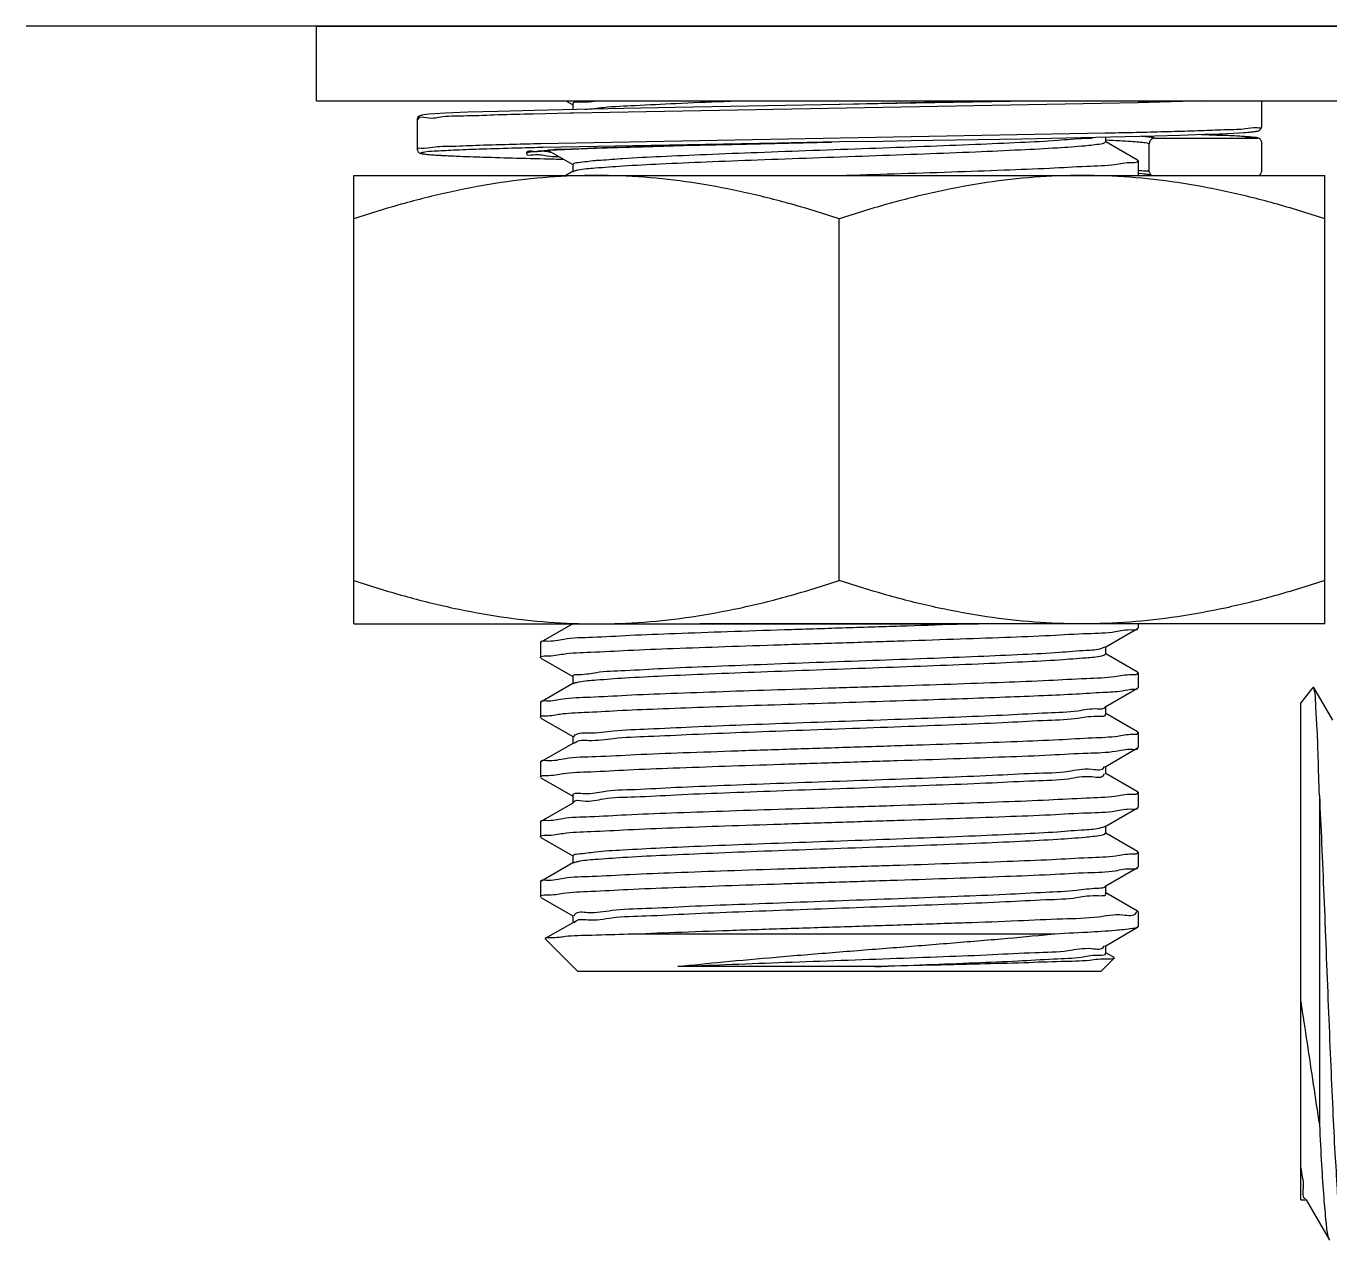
# Model space of a CAD drawing. Extents: x 921423 to 1291758, y 534425 to 1049953.
# Drawn here: x 1132757.8 to 1132888.1, y 855821.5 to 855942.9 of the extents above; entities that cross this region are included whole.
import ezdxf

# ---------------------------------------------------------------- set-up
doc = ezdxf.new("R2010")
doc.units = 0
doc.header["$LTSCALE"] = 1000
doc.header["$MEASUREMENT"] = 0
doc.layers.add('02___PRT_ALL_AXES', color=7, linetype='Continuous')

msp = doc.modelspace()

# ---------------------------------------------------------------- linework, layer by layer
at = {"color": 0, "linetype": 'Continuous'}
for p, q in [((1133399.891589869, 855942.871115204), (1132757.758519292, 855942.871115204)), ((1132811.707164241, 855935.4044665154), (1132812.390697137, 855935.0090967212)), ((1132812.403414895, 855935.0310837594), (1132812.403414895, 855934.538312467)), ((1132868.863642873, 855935.2175986734), (1132812.457744543, 855934.1717691878)), ((1132839.118236747, 855935.0325218367), (1132822.61762188, 855934.7434118579)), ((1132839.118226591, 855935.0329715195), (1132839.036855954, 855935.0311324457)), ((1132842.726976098, 855935.1147308054), (1132839.118226591, 855935.0329735281)), ((1132841.77236775, 855935.0930392097), (1132839.118226591, 855935.0329715195)), ((1132859.930244271, 855935.4041993329), (1132839.118236786, 855935.0325218076)), ((1132854.806876644, 855935.4043916648), (1132841.77236775, 855935.0930392097)), ((1132849.944963874, 855935.2828945452), (1132842.726976098, 855935.1147308054)), ((1132854.805971985, 855935.4044665154), (1132849.944963874, 855935.2828945452)), ((1132868.907706891, 855935.2186695002), (1132868.863642873, 855935.2175986734)), ((1132869.012404501, 855935.2212237683), (1132868.907706891, 855935.2186695002)), ((1132870.023459517, 855935.2465156179), (1132869.012404501, 855935.2212237683)), ((1132875.523854746, 855935.4064321877), (1132870.023459517, 855935.2465156179)), ((1132881.223420965, 855935.4044665154), (1132881.223420965, 855932.7911937619)), ((1132796.850290865, 855933.5377500695), (1132796.850290865, 855930.551199167)), ((1132812.14554246, 855934.1647583852), (1132808.442461554, 855934.0795632848)), ((1132812.406031545, 855934.1706144419), (1132812.14554246, 855934.1647583852)), ((1132865.615782893, 855932.1572297048), (1132809.209643317, 855931.1115494953)), ((1132865.667800611, 855932.1583641204), (1132865.615782893, 855932.1572297048)), ((1132865.928829272, 855932.1640773334), (1132865.667800611, 855932.1583641204)), ((1132873.058961174, 855931.9753755559), (1132875.546614884, 855932.0546083506)), ((1132875.546614884, 855932.0546083506), (1132876.991254156, 855932.1088221574)), ((1132876.991254156, 855932.1088221574), (1132877.780601674, 855932.1425751047)), ((1132877.780601674, 855932.1425751047), (1132878.448417164, 855932.1745434892)), ((1132878.448417164, 855932.1745434892), (1132879.009522296, 855932.2048939518)), ((1132879.009522296, 855932.2048939518), (1132879.477625806, 855932.2338393494)), ((1132809.209643317, 855931.1115494953), (1132809.165672299, 855931.1105085702)), ((1132809.219035763, 855930.7320575232), (1132809.175076952, 855930.7309970693)), ((1132809.450884016, 855930.7376201754), (1132809.219035763, 855930.7320575232)), ((1132838.264800035, 855931.2846436556), (1132809.450884016, 855930.7376201754)), ((1132814.764711739, 855930.6665694546), (1132816.901995423, 855930.7389987777)), ((1132816.901995423, 855930.7389987777), (1132819.442244431, 855930.8165265252)), ((1132819.442244431, 855930.8165265252), (1132823.492293852, 855930.9279957174)), ((1132823.492293852, 855930.9279957174), (1132828.333633503, 855931.0494531421)), ((1132828.333633503, 855931.0494531421), (1132835.424955556, 855931.2155042128)), ((1132835.424955556, 855931.2155042128), (1132838.264880041, 855931.2802559934)), ((1132839.036855915, 855931.2978097436), (1132838.264800035, 855931.2846436556)), ((1132839.036855915, 855931.2978097436), (1132838.264874849, 855931.2802558774)), ((1132841.976928391, 855931.3479859277), (1132839.036855915, 855931.2978097436)), ((1132841.976928391, 855931.3479859277), (1132846.223655126, 855931.4209712599)), ((1132846.223655126, 855931.4209712599), (1132857.294531136, 855931.6199856284)), ((1132857.294531136, 855931.6199856284), (1132870.577392185, 855931.907144509)), ((1132865.670296896, 855931.2977594247), (1132865.670296896, 855931.7901499644)), ((1132868.858162241, 855929.4834580636), (1132865.68301469, 855931.3197465693)), ((1132870.023447942, 855928.3112467779), (1132870.023447942, 855931.1110005076)), ((1132870.577392185, 855931.907144509), (1132873.058961174, 855931.9753755559)), ((1132870.583444055, 855931.6711421809), (1132880.850088045, 855931.6711421809)), ((1132881.223420965, 855931.2977554649), (1132881.223258713, 855931.3058025667)), ((1132881.223420965, 855931.2977554649), (1132881.223420965, 855928.3112045527)), ((1132799.951661582, 855929.9184573952), (1132800.757695675, 855929.8822752046)), ((1132800.757695675, 855929.8822752046), (1132801.701364225, 855929.8446047329)), ((1132801.701364225, 855929.8446047329), (1132803.415130073, 855929.784694741)), ((1132803.415130073, 855929.784694741), (1132806.365398558, 855929.6971972566)), ((1132806.365398558, 855929.6971972566), (1132811.464977181, 855929.571217013)), ((1132809.859864436, 855930.4454189651), (1132809.258647976, 855930.3473556913)), ((1132809.506142816, 855930.4217830608), (1132810.084129781, 855930.4584419578)), ((1132809.944572218, 855930.4575409889), (1132809.859864436, 855930.4454189651)), ((1132809.945553822, 855930.4499360947), (1132812.390697137, 855929.0357777821)), ((1132810.084129781, 855930.4584419578), (1132810.76881243, 855930.4966711618)), ((1132810.76881243, 855930.4966711618), (1132811.567567551, 855930.5364407324)), ((1132811.567567551, 855930.5364407324), (1132813.002484913, 855930.5992494696)), ((1132813.002484913, 855930.5992494696), (1132814.764711739, 855930.6665694546)), ((1132868.90345064, 855929.4310972479), (1132868.858162241, 855929.4834580636)), ((1132812.454171378, 855928.3698018112), (1132811.707335787, 855927.9378178464)), ((1132812.403414895, 855929.0577648203), (1132812.403414895, 855928.3698018112)), ((1132812.463578124, 855928.3525857669), (1132812.583135112, 855928.4029978218)), ((1132868.90345064, 855928.1577746677), (1132869.312068401, 855928.124555632)), ((1132870.023447942, 855928.3112467779), (1132870.023687434, 855928.3007858959)), ((1132870.023597648, 855928.3007833171), (1132870.132334416, 855928.0476489994)), ((1132870.132334416, 855928.0476489994), (1132870.18268886, 855928.0053336697)), ((1132870.18268886, 855928.0053336697), (1132870.396779221, 855927.9378178464)), ((1132812.403414892, 855883.137925745), (1132809.215549548, 855881.294281052)), ((1132865.670296933, 855880.8392445538), (1132868.858162243, 855882.6828891791)), ((1132868.858162243, 855882.6828891791), (1132868.90345064, 855882.7352499855)), ((1132809.170261186, 855881.2419202458), (1132809.215549548, 855881.294281052)), ((1132865.265729531, 855880.7026734683), (1132865.592974111, 855880.850129467)), ((1132865.61954041, 855880.809885914), (1132865.670296933, 855880.8392445538)), ((1132865.670296933, 855880.1219229437), (1132865.670296933, 855880.809885914)), ((1132868.858162243, 855878.3076215824), (1132865.68301469, 855880.1439100974)), ((1132809.215549548, 855879.6962297), (1132812.390697136, 855877.8599413007)), ((1132812.403414892, 855877.8819283387), (1132812.403414892, 855877.1939653298)), ((1132868.90345064, 855878.2552607665), (1132868.858162243, 855878.3076215824)), ((1132812.403414892, 855877.1646068059), (1132809.215549548, 855875.3209621129)), ((1132812.454171378, 855877.1939653298), (1132812.403414892, 855877.1646068059)), ((1132812.456629027, 855877.189328613), (1132812.572346476, 855877.2349329246)), ((1132865.670296933, 855874.8659256147), (1132868.858162243, 855876.7095702305)), ((1132868.858162243, 855876.7095702305), (1132868.90345064, 855876.7619310366)), ((1132885.158467161, 855875.2041066256), (1132886.41537373, 855876.7752172104)), ((1132886.461045347, 855876.7643503514), (1132886.415399517, 855876.7752494207)), ((1132888.353174174, 855873.4963583723), (1132886.461045347, 855876.7643503514)), ((1132809.170261186, 855875.2686013067), (1132809.215549548, 855875.3209621129)), ((1132865.61954041, 855874.8365669651), (1132865.670296933, 855874.8659256147)), ((1132865.670296933, 855874.1486039946), (1132865.670296933, 855874.8365669651)), ((1132885.158467161, 855825.5790516804), (1132885.158467161, 855875.2030654054)), ((1132809.215549548, 855873.7229107511), (1132812.390697136, 855871.8866223521)), ((1132868.858162243, 855872.3343026338), (1132865.68301469, 855874.1705911485)), ((1132868.90345064, 855872.2819418274), (1132868.858162243, 855872.3343026338)), ((1132812.403414892, 855871.191287857), (1132809.215549548, 855869.347643164)), ((1132812.403414892, 855871.9086093903), (1132812.403414892, 855871.2206463811)), ((1132812.454171378, 855871.2206463811), (1132812.403414892, 855871.191287857)), ((1132868.858162243, 855870.7362512816), (1132868.90345064, 855870.7886120975)), ((1132865.670296933, 855868.8926066661), (1132868.858162243, 855870.7362512816)), ((1132809.170261186, 855869.2952823578), (1132809.215549548, 855869.347643164)), ((1132865.502851736, 855868.8152899684), (1132865.525169438, 855868.885740851)), ((1132865.61954041, 855868.863248026), (1132865.670296933, 855868.8926066661)), ((1132865.670296933, 855868.1752850555), (1132865.670296933, 855868.863248026)), ((1132868.858162243, 855866.3609836847), (1132865.68301469, 855868.1972722095)), ((1132809.215549548, 855867.749591812), (1132812.390697136, 855865.9133034032)), ((1132812.403414892, 855865.9352904512), (1132812.403414892, 855865.2473274323)), ((1132868.90345064, 855866.3086228787), (1132868.858162243, 855866.3609836847)), ((1132887.02545563, 855865.9883846145), (1132887.02545563, 855833.0724257189)), ((1132812.403414892, 855865.2179689179), (1132809.215549548, 855863.3743242151)), ((1132812.454171378, 855865.2473274323), (1132812.403414892, 855865.2179689179)), ((1132812.455158657, 855865.2478718325), (1132812.448255516, 855865.309203821)), ((1132865.670296933, 855862.919287717), (1132868.858162243, 855864.7629323332)), ((1132868.858162243, 855864.7629323332), (1132868.90345064, 855864.8152931489)), ((1132809.170261186, 855863.3219634092), (1132809.215549548, 855863.3743242151)), ((1132809.215549548, 855861.7762728729), (1132812.390697136, 855859.9399844641)), ((1132865.479152967, 855862.8617426646), (1132865.602313208, 855862.9191713464)), ((1132865.61954041, 855862.8899290771), (1132865.670296933, 855862.919287717)), ((1132865.670296933, 855862.2019661069), (1132865.670296933, 855862.8899290771)), ((1132868.858162243, 855860.3876647456), (1132865.68301469, 855862.2239532608)), ((1132868.90345064, 855860.3353039396), (1132868.858162243, 855860.3876647456)), ((1132812.403414892, 855859.244649969), (1132809.215549548, 855857.401005276)), ((1132812.403414892, 855859.9619715023), (1132812.403414892, 855859.2740084929)), ((1132812.454171378, 855859.2740084929), (1132812.403414892, 855859.244649969)), ((1132812.4636028, 855859.2567505327), (1132812.583172781, 855859.3071825509)), ((1132865.670296933, 855856.9459687686), (1132868.858162243, 855858.7896133938)), ((1132868.858162243, 855858.7896133938), (1132868.90345064, 855858.8419741997)), ((1132809.170261186, 855857.3486444601), (1132809.215549548, 855857.401005276)), ((1132865.547412061, 855856.8196374034), (1132865.637627732, 855856.9271681621)), ((1132865.61954041, 855856.916610138), (1132865.670296933, 855856.9459687686)), ((1132865.670296933, 855856.2286471678), (1132865.670296933, 855856.916610138)), ((1132809.215549548, 855855.8029539243), (1132812.390697136, 855853.9666655154)), ((1132868.858162243, 855854.4143457972), (1132865.68301469, 855856.2506343119)), ((1132812.403414892, 855853.988652563), (1132812.403414892, 855853.3006895538)), ((1132868.90345064, 855854.361984923), (1132868.858162243, 855854.4143457972)), ((1132812.403414892, 855853.2713310202), (1132809.656169961, 855851.6824707473)), ((1132812.454171378, 855853.3006895538), (1132812.403414892, 855853.2713310202)), ((1132812.541474645, 855853.2552262028), (1132812.610113755, 855853.3605065579)), ((1132865.670296933, 855850.9726498295), (1132868.858162243, 855852.816294445)), ((1132868.90345064, 855852.8686553282), (1132868.858162243, 855852.816294445)), ((1132809.656169961, 855851.6824707473), (1132809.64389804, 855851.6487798826)), ((1132812.903752705, 855848.3888835143), (1132809.64389804, 855851.6487798826)), ((1132860.165330657, 855852.1224227808), (1132817.927591699, 855852.1224227808)), ((1132865.61954041, 855850.9432911894), (1132865.670296933, 855850.9726498295)), ((1132865.670296933, 855850.2553282189), (1132865.670296933, 855850.9432911894)), ((1132866.523259026, 855849.7913042642), (1132865.683014502, 855850.2773143586)), ((1132842.590558968, 855848.889227713), (1132822.885414355, 855848.889227713)), ((1132865.16995912, 855848.3888835143), (1132866.536362921, 855849.7553047859)), ((1132865.170126298, 855848.3887163703), (1132812.903585527, 855848.3887163703)), ((1132885.158467161, 855825.5792817492), (1132885.652222, 855825.5792817492)), ((1132885.652222, 855825.6566134151), (1132885.697007976, 855825.5792817492)), ((1132885.697007976, 855825.5792817492), (1132887.998433751, 855821.6040869639)), ((1132887.998433751, 855821.6040869639), (1132888.075003976, 855821.5378316022))]:
    msp.add_line(p, q, dxfattribs=at)
for points in [[(1132822.61762188, 855934.7434118579), (1132817.507694704, 855934.6455010185), (1132812.79151804, 855934.5473407677)], [(1132812.79151804, 855934.5473407677), (1132808.569929383, 855934.4491356644), (1132804.924757525, 855934.3509232886), (1132801.918623877, 855934.2524705604), (1132799.661915553, 855934.1562583458), (1132798.596508413, 855934.0951302114), (1132798.060432756, 855934.0553128042), (1132797.740835847, 855934.0254646125), (1132797.5326008, 855934.0012152523), (1132797.388597445, 855933.9802238522), (1132797.283316503, 855933.9607245475), (1132797.200104175, 855933.9405731154), (1132797.124773644, 855933.9154920448), (1132797.03989054, 855933.8728725999), (1132796.930356001, 855933.7734324429), (1132796.851035776, 855933.5610092387), (1132796.850333909, 855933.5376473647)], [(1132880.599369259, 855931.7532951424), (1132880.042046841, 855931.8128779554), (1132879.075530121, 855931.8802081589), (1132877.335553648, 855931.9658521502), (1132875.219278761, 855932.043435364)], [(1132879.477625806, 855932.2338393494), (1132879.680594293, 855932.2478564931), (1132879.864632809, 855932.2616083757), (1132880.030904024, 855932.275121558), (1132880.180514609, 855932.2884274956), (1132880.314536323, 855932.3015664155), (1132880.434028087, 855932.3145929915), (1132880.540072044, 855932.3275879081), (1132880.633890187, 855932.34068721), (1132880.716853391, 855932.3541165018), (1132880.790315283, 855932.3682192839), (1132880.85666116, 855932.3837951254), (1132880.920246916, 855932.4028768509), (1132880.989500195, 855932.4313871686), (1132881.080281761, 855932.4897882699), (1132881.192987688, 855932.6409995169), (1132881.223251471, 855932.7801104607)], [(1132796.850293478, 855930.5514474683), (1132796.854356791, 855930.4953541206), (1132796.950559219, 855930.2910646708), (1132797.054253163, 855930.2073790305), (1132797.130294742, 855930.1713039195), (1132797.19599737, 855930.1495479331), (1132797.262413919, 855930.1327825086), (1132797.335101334, 855930.1180304196), (1132797.41740467, 855930.1041157199), (1132797.512168985, 855930.0904364176), (1132797.621826094, 855930.0766800437), (1132797.74874837, 855930.0626554051), (1132797.89529994, 855930.0482394388), (1132798.063279862, 855930.0334002138), (1132798.254134795, 855930.0181437281), (1132798.469150421, 855930.0024855612), (1132798.709569042, 855929.9864398125), (1132798.976758621, 855929.9700094194), (1132799.272024218, 855929.9531982152), (1132799.951661582, 855929.9184573952)], [(1132807.868716914, 855930.2461757371), (1132807.871229331, 855930.2467718376), (1132807.899907944, 855930.254602896), (1132807.949748682, 855930.2656432665), (1132808.018766463, 855930.278410261), (1132808.105943319, 855930.29220718), (1132808.211042487, 855930.3067097222), (1132808.334523905, 855930.3217857452), (1132808.477012428, 855930.3373575881), (1132808.639318775, 855930.3533853819), (1132808.822365125, 855930.3698495307), (1132809.027164435, 855930.3867415923), (1132809.254766142, 855930.4040562653), (1132809.506142816, 855930.4217830608)], [(1132869.312068401, 855928.124555632), (1132869.484530403, 855928.1086024181), (1132869.638633931, 855928.0929472544), (1132869.774849943, 855928.0776145952), (1132869.893491928, 855928.0626555418), (1132869.99469847, 855928.0481645605), (1132870.078155926, 855928.0343541396), (1132870.142726798, 855928.0217283373)]]:
    msp.add_lwpolyline(points, dxfattribs=at)
for points, start_tangent, end_tangent in [([(1132812.465014109, 855935.0749488724), (1132812.455218912, 855935.0903884759), (1132813.399206586, 855935.2918695714), (1132814.571105163, 855935.3760493121)], (-0.5800612279568836, 0.8145728769245587), (0.993595705984829, 0.1129936858789433)), ([(1132813.595438551, 855934.5530378902), (1132815.490420039, 855934.7466857922), (1132818.635282269, 855934.9481668586), (1132822.69306796, 855935.1496479446), (1132827.482200539, 855935.3511290012), (1132828.886852997, 855935.4054240813)], (0.9989716770155441, 0.04533859857507379), (0.9992622516856856, 0.0384051084629831)), ([(1132808.442461554, 855934.0795632848), (1132804.933728741, 855933.9865110386), (1132801.809079478, 855933.8869399563), (1132799.406373384, 855933.787226812), (1132797.777643106, 855933.6875274598), (1132796.954350671, 855933.5878406437), (1132796.94923893, 855933.5363069507)], (-0.9997525743572683, -0.0222438770454921), (-0.0145831764450367, -0.9998936598282704)), ([(1132812.435709717, 855934.1712774727), (1132812.406031545, 855934.1706144419)], (-0.9997508745124077, -0.022320145870406), (-0.9997501930032254, -0.02235065077383031)), ([(1132812.457744543, 855934.1717691878), (1132812.435709717, 855934.1712774727)], (-0.9997513720029144, -0.0222978514276722), (-0.9997508749759925, -0.0223201251057809)), ([(1132881.223420965, 855932.7911937619), (1132880.823643974, 855932.6929562269), (1132879.633171367, 855932.5947983228), (1132877.7670624, 855932.5005606273), (1132875.479783451, 855932.4147728651), (1132872.880174102, 855932.3350258516), (1132870.132991594, 855932.2621294805), (1132867.301151325, 855932.1946804435), (1132865.928829272, 855932.1640773334)], (-0.0008115396291114001, -0.999999670701661), (-0.9997591167272405, -0.02194785913860429)), ([(1132875.233631788, 855932.0429554512), (1132877.315824073, 855931.9664074837), (1132879.226671258, 855931.8704779146), (1132880.442003924, 855931.7708401231), (1132880.850088045, 855931.6711421809)], (0.9991344191174147, -0.04159822754524999), (0.001629911645822301, -0.9999986716931313)), ([(1132809.165672299, 855931.1105085702), (1132806.450326534, 855931.0418404054), (1132803.065105977, 855930.943140313), (1132800.381236284, 855930.8449960756), (1132798.42645881, 855930.746717609), (1132797.242495628, 855930.6485004232), (1132796.850470289, 855930.5514154318)], (-0.9997194550001276, -0.0236856769852183), (-0.185176442145768, -0.9827052891249926)), ([(1132809.175076952, 855930.7309970693), (1132806.738734165, 855930.6684545199), (1132803.383432248, 855930.5697533363), (1132800.723321167, 855930.4716093498), (1132798.785842165, 855930.3733308637), (1132797.612357339, 855930.2751136683), (1132797.223659735, 855930.1768776206), (1132797.627440716, 855930.0786385108), (1132798.815717272, 855929.9804215087), (1132800.767209568, 855929.8821524205), (1132803.442020014, 855929.7839634172), (1132806.779667976, 855929.6860723291), (1132810.500854684, 855929.5933785159), (1132811.463507298, 855929.571330728)], (-0.9997086126570287, -0.02413896806740539), (0.9997437274279387, -0.0226380093756392)), ([(1132838.264874849, 855931.2802556162), (1132837.826435891, 855931.2702823058), (1132834.619757764, 855931.1970456783), (1132831.35173369, 855931.121279614), (1132828.012102664, 855931.041672779), (1132824.578845048, 855930.9561621472), (1132821.137524836, 855930.8646943574), (1132817.703506336, 855930.7643789221), (1132814.538848678, 855930.6585462764), (1132811.895437206, 855930.5519204466), (1132809.944572218, 855930.4575409889)], (-0.9997414803773242, -0.022737027355314), (-0.9909336357602647, -0.1343522590764417)), ([(1132812.583135112, 855928.4029978218), (1132812.931730166, 855928.5007724236), (1132814.626135183, 855928.70225348), (1132817.412863751, 855928.9037345755), (1132821.167216153, 855929.105215671), (1132825.721193803, 855929.3066967279), (1132830.871016663, 855929.5081778136), (1132836.386242038, 855929.7096588705), (1132842.020076248, 855929.911139966), (1132847.520418243, 855930.1126210224), (1132852.641140362, 855930.3141021179), (1132857.153102096, 855930.5155831748), (1132860.854403473, 855930.7170642605), (1132863.579419855, 855930.9185453174), (1132865.206213024, 855931.1200264129), (1132865.654863295, 855931.3097489197)], (0.9438481050354369, 0.330379712786689), (0.6134811359201872, 0.7897093743080912)), ([(1132815.200030426, 855929.4813129625), (1132817.412863751, 855929.6503994407), (1132821.167216153, 855929.851880536), (1132825.721193803, 855930.0533615928), (1132830.871016663, 855930.2548426881), (1132836.386242038, 855930.4563237452), (1132842.020076248, 855930.6578048305), (1132847.520418243, 855930.8592858876), (1132852.641140362, 855931.0607669828), (1132857.153102096, 855931.26224804), (1132860.854403473, 855931.4637291352), (1132863.579419855, 855931.6652101919), (1132864.363648945, 855931.7016393316)], (0.9978680168124294, 0.06526424000039531), (0.9951471629535567, 0.09839778486067471)), ([(1132865.643634466, 855931.4947106899), (1132865.670327996, 855931.4935103476)], (0.9989933199092317, -0.0448591883200268), (0.9989876712191398, -0.04498480579217889)), ([(1132865.670327996, 855931.4935103476), (1132865.679767446, 855931.4930850903)], (0.9989876036119917, -0.0449863071341747), (0.9989856494941343, -0.0450296802651632)), ([(1132865.679767446, 855931.4930850903), (1132867.051345598, 855931.4258413755), (1132868.171749981, 855931.3587410357), (1132868.96442598, 855931.2979491879), (1132869.489339711, 855931.2435767462), (1132869.808904878, 855931.1949529629), (1132869.974442609, 855931.1511060363), (1132870.023447942, 855931.1110005076)], (0.9989856835832784, -0.04502892398947689), (5.17401460221e-05, -0.9999999986614787)), ([(1132869.287201662, 855931.876119686), (1132869.50389777, 855931.8582115979), (1132870.039007915, 855931.8038009293), (1132870.364766372, 855931.7551440671), (1132870.533496805, 855931.7112703775), (1132870.583444055, 855931.6711421809)], (0.9968509348215684, -0.07929825814836869), (0.0001080556800779, -0.9999999941619852)), ([(1132870.583444055, 855931.6711421809), (1132870.410134516, 855931.6436422109), (1132870.254276812, 855931.5641582466), (1132870.130676857, 855931.4406285235), (1132870.050972287, 855931.2844523571), (1132870.023447942, 855931.1110005076)], (-0.9999999999998466, 5.539428008000001e-07), (4.26109847e-08, -0.9999999999999992)), ([(1132881.223332223, 855931.3058041795), (1132881.195370894, 855931.4397413367), (1132881.114534305, 855931.56131435), (1132880.992787199, 855931.642787958), (1132880.850088045, 855931.6711421809)], (-0.0220153928894961, 0.9997576318668046), (-0.9999999999285553, 1.19536499812e-05)), ([(1132809.258647976, 855930.3473556913), (1132808.473851532, 855930.338897665), (1132807.768680959, 855930.2323668422), (1132807.760151546, 855930.1258569292), (1132808.448428452, 855930.0193283083), (1132809.81826792, 855929.9127979008), (1132810.979481384, 855929.8241112102)], (-0.9915477969798467, -0.129741921923536), (0.9995795273379932, -0.028996008807325)), ([(1132808.95815147, 855930.4052926712), (1132810.166105784, 855930.2862269199), (1132810.234126763, 855930.2762243641)], (0.997933242070448, 0.06425919677964109), (0.9902719568017037, -0.1391454331702084)), ([(1132812.408913407, 855929.0547492602), (1132812.931730166, 855929.2474372883), (1132814.626135183, 855929.4489183454), (1132815.200030426, 855929.4813129625)], (0.4808600494749383, 0.8767973613207102), (0.9978680169396954, 0.06526423805454179)), ([(1132839.036662714, 855927.9377790112), (1132844.518811173, 855928.1132585094), (1132850.236724889, 855928.3032035206), (1132855.51610228, 855928.493418332), (1132860.058707101, 855928.6800748827), (1132863.770448236, 855928.865418941), (1132866.591851099, 855929.0546050449), (1132868.329632377, 855929.2444408131), (1132868.903211595, 855929.421505366)], (0.999492094063779, 0.03186775649464511), (0.05050201297170231, 0.9987239592028452)), ([(1132868.903211595, 855929.421505366), (1132868.90345064, 855929.4310972479)], (0.05050349810841461, 0.9987238841035161), (0, 1)), ([(1132868.900996652, 855928.4834402015), (1132869.678288441, 855928.4177687154), (1132870.023447942, 855928.3112467779)], (0.9862439491961561, -0.1652963177870879), (0.0007364470852012999, -0.9999997288228086)), ([(1132880.850088045, 855927.9378178464), (1132880.992041656, 855927.9658641773), (1132881.113596604, 855928.0467070029), (1132881.195063639, 855928.168471508), (1132881.223420965, 855928.3112045527)], (0.9999999999580308, 9.161798579799997e-06), (-4.484796508000001e-07, 0.9999999999998994)), ([(1132809.170500531, 855879.7581838467), (1132809.744139441, 855879.9352567247), (1132811.443720341, 855880.1219229437), (1132814.203689968, 855880.3085891623), (1132817.917984251, 855880.4952553809), (1132822.443864901, 855880.6819215901), (1132827.607404925, 855880.868587818), (1132833.210172318, 855881.0552540272), (1132839.036855913, 855881.2419202458), (1132844.863539473, 855881.4285864646), (1132850.466306901, 855881.6152526834), (1132855.629846888, 855881.8019188922), (1132860.155727576, 855881.988585111), (1132863.870021856, 855882.1752513293), (1132866.629991487, 855882.3619175479), (1132868.329572384, 855882.5485837669), (1132868.888952236, 855882.6678136392)], (0.0505621286119027, 0.9987209175491588), (0.4397435101850518, 0.8981234020167437)), ([(1132812.403414892, 855877.8819283387), (1132812.9993668, 855878.0834194785), (1132814.760436411, 855878.2849005647), (1132817.60781985, 855878.4863816211), (1132821.414103353, 855878.6878627166), (1132826.008964451, 855878.8893437735), (1132831.186793701, 855879.090824869), (1132836.715895136, 855879.2923059259), (1132842.348854218, 855879.4937870214), (1132847.833609023, 855879.6952680685), (1132852.92472939, 855879.896749164), (1132857.394399391, 855880.0982302204), (1132861.042611553, 855880.2997113159), (1132863.706116858, 855880.5011924114), (1132865.265729531, 855880.7026734683)], (-0.0006023019805748999, 0.9999998186161457), (0.9414012118595783, 0.3372888351388431)), ([(1132812.572346476, 855877.2349329246), (1132812.9993668, 855877.3367546042), (1132814.760436411, 855877.5382356995), (1132817.60781985, 855877.7397167566), (1132821.414103353, 855877.9411978519), (1132826.008964451, 855878.1426789085), (1132831.186793701, 855878.3441600038), (1132836.715895136, 855878.5456410511), (1132842.348854218, 855878.7471221464), (1132847.833609023, 855878.9486032033), (1132852.92472939, 855879.1500842988), (1132857.394399391, 855879.3515653557), (1132861.042611553, 855879.553046451), (1132863.706116858, 855879.7545275367), (1132865.265729531, 855879.9560085936), (1132865.642865101, 855880.1449322083)], (0.9529487617594237, 0.3031314194556236), (0.6426435541858143, 0.7661652969584465)), ([(1132809.170261186, 855879.7485905061), (1132809.170500531, 855879.7581838467)], (0, 1), (0.05056338786033852, 0.9987208537965376)), ([(1132809.185181604, 855875.3362578005), (1132809.733024029, 855875.4534451314), (1132811.400586032, 855875.6383293951), (1132814.108146621, 855875.8231020295), (1132817.757472547, 855876.0080128433), (1132822.226382591, 855876.1935819457), (1132827.383188486, 855876.3808603939), (1132832.93220504, 855876.5662348461), (1132838.670393767, 855876.7502658907), (1132844.487342273, 855876.9364031334), (1132850.196792765, 855877.1259962698), (1132855.459684093, 855877.3154301532), (1132859.986129932, 855877.500991645), (1132863.730697665, 855877.6873290718), (1132866.576527106, 855877.8775060712), (1132868.326572245, 855878.0681056818), (1132868.903213274, 855878.2456784558)], (0.4498404885972678, 0.8931089154288918), (0.05019650435190679, 0.9987393608699163)), ([(1132868.903213274, 855878.2456784558), (1132868.90345064, 855878.2552607665)], (0.05019771435116738, 0.9987393000547834), (0, 1)), ([(1132846.767154015, 855875.5174979721), (1132851.363219555, 855875.6730521158), (1132855.630011267, 855875.8286062209), (1132859.453550383, 855875.9841603651), (1132862.731698822, 855876.1397145188), (1132865.376887468, 855876.2952686339), (1132867.318455507, 855876.4508227776), (1132868.504537801, 855876.6063768831), (1132868.879872155, 855876.6919163154)], (0.9994574606936585, 0.0329360632708905), (0.630907530791665, 0.7758580331416081)), ([(1132887.02545563, 855865.9883846145), (1132886.902391979, 855869.8626380782), (1132886.778762251, 855872.9765482396), (1132886.655275473, 855875.204213178), (1132886.531848924, 855876.4784118137), (1132886.426384717, 855876.7418632284)], (-0.02915871455896071, 0.9995747942826836), (-0.5442686960537914, 0.8389109526617862)), ([(1132809.170544881, 855873.7850763917), (1132809.670384858, 855873.9494942038), (1132811.154006569, 855874.1237168403), (1132813.571438984, 855874.2979394672), (1132816.841721124, 855874.4721621135), (1132820.855329571, 855874.6463847889), (1132825.477846537, 855874.8206074154), (1132830.554461593, 855874.9948300524), (1132835.915156348, 855875.1690526889), (1132841.380398376, 855875.3432753258), (1132846.767154015, 855875.5174979721)], (0.05871979628414212, 0.9982745040941139), (0.9994574606846885, 0.0329360635430881)), ([(1132845.930324694, 855873.6508357949), (1132851.187526663, 855873.8523168904), (1132855.901014104, 855874.0537979375), (1132859.859869276, 855874.2552790327), (1132862.886942582, 855874.4567600992), (1132864.846779381, 855874.6582411851), (1132865.64750999, 855874.8137972027)], (0.9993178857940188, 0.03692916370800299), (0.6313357446276342, 0.77550962441189)), ([(1132809.170261186, 855873.775271567), (1132809.170544881, 855873.7850763917)], (0, 1), (0.05871974897708318, 0.9982745068767751)), ([(1132812.489118803, 855871.8602021809), (1132812.653479489, 855872.0389871956), (1132814.009682952, 855872.2404682911), (1132816.485794793, 855872.441949348), (1132819.97101468, 855872.6434304337), (1132824.309387099, 855872.8449114906), (1132829.306779819, 855873.0463925861), (1132834.739571043, 855873.2478736523), (1132840.364655873, 855873.4493547382), (1132845.930324694, 855873.6508357949)], (0.4917944897825603, 0.870711306817312), (0.9993178858108104, 0.03692916325361761)), ([(1132845.930324694, 855872.9041709201), (1132851.187526663, 855873.1056520157), (1132855.901014104, 855873.3071330725), (1132859.859869276, 855873.508614168), (1132862.886942582, 855873.7100952244), (1132864.846779381, 855873.91157632), (1132865.651681569, 855874.1130573768), (1132865.642887725, 855874.1256141523)], (0.9993178858515603, 0.036929162150909), (-0.6426368825902945, 0.7661708929048585)), ([(1132812.524356496, 855871.1647257786), (1132812.653479489, 855871.2923223309), (1132814.009682952, 855871.4938034262), (1132816.485794793, 855871.6952844732), (1132819.97101468, 855871.8967655688), (1132824.309387099, 855872.0982466254), (1132829.306779819, 855872.2997277207), (1132834.739571043, 855872.5012087778), (1132840.364655873, 855872.702689873), (1132845.930324694, 855872.9041709201)], (0.623148135727602, 0.7821038300246421), (0.999317885838054, 0.03692916251639329)), ([(1132846.767154015, 855871.0375087529), (1132852.004938101, 855871.2156117004), (1132856.821993036, 855871.3950247744), (1132860.968019472, 855871.5725844423), (1132864.351458746, 855871.7501574382), (1132866.852105506, 855871.927540787), (1132868.386090996, 855872.1047338801), (1132868.903178142, 855872.272182879)], (0.9994574606707213, 0.0329360639669324), (0.05664395664539631, 0.9983944421798203)), ([(1132868.903178142, 855872.272182879), (1132868.90345064, 855872.2819418274)], (0.0566442553028258, 0.9983944252354319), (0, 1)), ([(1132809.183248861, 855869.3618475983), (1132809.787655932, 855869.488920293), (1132811.659169183, 855869.686146216), (1132814.692701139, 855869.88271019), (1132818.658483907, 855870.0747229694), (1132823.429210899, 855870.2658573803), (1132828.933234436, 855870.460530349), (1132834.863313235, 855870.6553278975), (1132840.862146879, 855870.8467491358), (1132846.767154015, 855871.0375087529)], (0.4025524950457782, 0.9153969022956211), (0.9994574606756446, 0.0329360638175302)), ([(1132809.170500531, 855867.8115459585), (1132809.744139441, 855867.9886188367), (1132811.443720341, 855868.1752850555), (1132814.203689968, 855868.3619512743), (1132817.917984251, 855868.5486174831), (1132822.443864901, 855868.7352837019), (1132827.607404925, 855868.9219499207), (1132833.210172318, 855869.1086161393), (1132839.036855913, 855869.2952823578), (1132844.863539473, 855869.4819485671), (1132850.466306901, 855869.6686147854), (1132855.629846888, 855869.8552810042), (1132860.155727576, 855870.0419472228), (1132863.870021856, 855870.2286134416), (1132866.629991487, 855870.4152796604), (1132868.329572384, 855870.6019458692), (1132868.888952236, 855870.7211757512)], (0.0505621286119027, 0.9987209175491588), (0.4397435101850518, 0.8981234020167437)), ([(1132812.464940749, 855865.9791289363), (1132812.455148615, 855865.9945549225), (1132813.398901048, 855866.1960359793), (1132815.489892891, 855866.3975170648), (1132818.634557141, 855866.5989981219), (1132822.69217726, 855866.8004792172), (1132827.481184141, 855867.0019603125), (1132832.787280709, 855867.2034413693), (1132838.373031385, 855867.4049224646), (1132843.988486663, 855867.6064035217), (1132849.382367911, 855867.807884607), (1132854.313311267, 855868.0093656641), (1132858.560668448, 855868.2108467594), (1132861.934379948, 855868.4123278162), (1132864.283479987, 855868.6138089115), (1132865.502851736, 855868.8152899684)], (-0.5802863704978971, 0.8144125049472027), (0.3750237424578819, 0.9270152062360598)), ([(1132812.448255516, 855865.309203821), (1132813.398901048, 855865.4493711044), (1132815.489892891, 855865.6508521996), (1132818.634557141, 855865.8523332565), (1132822.69217726, 855866.053814352), (1132827.481184141, 855866.2552954475), (1132832.787280709, 855866.4567765044), (1132838.373031385, 855866.6582575901), (1132843.988486663, 855866.859738647), (1132849.382367911, 855867.0612197425), (1132854.313311267, 855867.2627007989), (1132858.560668448, 855867.4641818944), (1132861.934379948, 855867.6656629513), (1132864.283479987, 855867.867144037), (1132865.502851736, 855868.0686250939), (1132865.53501033, 855868.1926706191)], (0.3949863934027273, 0.9186869700973809), (0.1274611589291374, 0.991843562747897)), ([(1132809.170261186, 855867.8019526184), (1132809.170500531, 855867.8115459585)], (0, 1), (0.05056338786033852, 0.9987208537965376)), ([(1132809.185183397, 855863.3896208396), (1132809.732964185, 855863.5067973826), (1132811.401409794, 855863.6917606499), (1132814.105255347, 855863.8762970367), (1132817.750829656, 855864.0610735635), (1132822.217861019, 855864.2466158166), (1132827.376356277, 855864.4339862969), (1132832.930728695, 855864.6195489382), (1132838.664321812, 855864.8034346856), (1132844.480318881, 855864.9895378831), (1132850.192652099, 855865.179216291), (1132855.461310066, 855865.368854241), (1132859.993023999, 855865.5546617163), (1132863.735057441, 855865.7409379589), (1132866.578542916, 855865.9310340136), (1132868.327077327, 855866.1215499942), (1132868.903213013, 855866.2990390225)], (0.4498830068130515, 0.8930874986141324), (0.0502458052360221, 0.9987368817942911)), ([(1132868.903213013, 855866.2990390225), (1132868.90345064, 855866.3086228787)], (0.0502454600087604, 0.9987368991623912), (0, 1)), ([(1132887.02545563, 855865.9883846145), (1132887.246367997, 855861.2025781856), (1132887.467313262, 855855.9588195817), (1132887.688253029, 855850.4634822328), (1132887.909299692, 855844.9292088202), (1132888.130364125, 855839.5753506082), (1132888.351425375, 855834.6125300582), (1132888.572470896, 855830.2357112307), (1132888.79352364, 855826.6161562819), (1132889.014592258, 855823.8958903442), (1132889.235660313, 855822.1819644151), (1132889.456711918, 855821.5416411255), (1132889.469789539, 855821.5470221331)], (0.0491105602313438, -0.9987933484328797), (0.8662490176650426, 0.4996124892297518)), ([(1132809.170500531, 855861.8382270099), (1132809.744139441, 855862.0152998883), (1132811.443720341, 855862.2019661069), (1132814.203689968, 855862.3886323255), (1132817.917984251, 855862.575298544), (1132822.443864901, 855862.7619647628), (1132827.607404925, 855862.9486309718), (1132833.210172318, 855863.1352971904), (1132839.036855913, 855863.3219634092), (1132844.863539473, 855863.508629628), (1132850.466306901, 855863.6952958461), (1132855.629846888, 855863.8819620651), (1132860.155727576, 855864.0686282739), (1132863.870021856, 855864.2552944927), (1132866.629991487, 855864.4419607115), (1132868.329572384, 855864.6286269301), (1132868.888952236, 855864.7478568023)], (0.0505621286119027, 0.9987209175491588), (0.4397435101850518, 0.8981234020167437)), ([(1132809.170261186, 855861.8286336695), (1132809.170500531, 855861.8382270099)], (0, 1), (0.05056338786033852, 0.9987208537965376)), ([(1132812.408942976, 855859.9589330622), (1132812.931506613, 855860.1516036962), (1132814.625684046, 855860.3530847915), (1132817.412205191, 855860.5545658483), (1132821.166379664, 855860.756046934), (1132825.720216827, 855860.9575279907), (1132830.869942918, 855861.159009086), (1132836.385119541, 855861.3604901815), (1132842.018955278, 855861.5619712383), (1132847.519348906, 855861.7634523339), (1132852.640170555, 855861.9649333905), (1132857.152275162, 855862.1664144765), (1132860.85375645, 855862.3678955426), (1132863.578981712, 855862.5693766382), (1132865.20600332, 855862.7708576852), (1132865.479152967, 855862.8617426646)], (0.4816754972992782, 0.8763496535638576), (0.9302037999809425, 0.3670434449775868)), ([(1132812.583172781, 855859.3071825509), (1132812.931506613, 855859.404938831), (1132814.625684046, 855859.6064199265), (1132817.412205191, 855859.8079009736), (1132821.166379664, 855860.0093820691), (1132825.720216827, 855860.210863126), (1132830.869942918, 855860.4123442215), (1132836.385119541, 855860.6138253168), (1132842.018955278, 855860.8153063734), (1132847.519348906, 855861.0167874594), (1132852.640170555, 855861.218268516), (1132857.152275162, 855861.4197496113), (1132860.85375645, 855861.6212306684), (1132863.578981712, 855861.8227117637), (1132865.20600332, 855862.0241928203), (1132865.654900294, 855862.2139202529)], (0.9438103747295812, 0.3304874832014181), (0.6132695086395299, 0.7898737302715098)), ([(1132809.184592562, 855857.4159916234), (1132809.747971063, 855857.5359348168), (1132811.500816312, 855857.726697756), (1132814.351777581, 855857.9170718784), (1132818.102211561, 855858.1035667039), (1132822.617687997, 855858.2886145567), (1132827.865338177, 855858.477511467), (1132833.567472811, 855858.6668902892), (1132839.386714099, 855858.8531107851), (1132845.135449692, 855859.037473422), (1132850.674252245, 855859.2224823819), (1132855.826233823, 855859.4095111475), (1132860.299463476, 855859.595131651), (1132863.957554762, 855859.7803403889), (1132866.674858465, 855859.9657213318), (1132868.340663008, 855860.1504560001), (1132868.903205212, 855860.3256767378)], (0.4357295650819362, 0.9000776333814251), (0.05167568765221061, 0.9986639190967456)), ([(1132868.903205212, 855860.3256767378), (1132868.90345064, 855860.3353039396)], (0.05167644100269799, 0.9986638801144732), (0, 1)), ([(1132809.170500531, 855855.864908061), (1132809.744139441, 855856.0419809492), (1132811.443720341, 855856.2286471678), (1132814.203689968, 855856.4153133766), (1132817.917984251, 855856.6019795956), (1132822.443864901, 855856.7886458137), (1132827.607404925, 855856.9753120325), (1132833.210172318, 855857.1619782513), (1132839.036855913, 855857.3486444601), (1132844.863539473, 855857.5353106889), (1132850.466306901, 855857.7219768977), (1132855.629846888, 855857.9086431165), (1132860.155727576, 855858.0953093348), (1132863.870021856, 855858.2819755534), (1132866.629991487, 855858.4686417624), (1132868.329572384, 855858.6553079812), (1132868.888952236, 855858.7745378632)], (0.0505621286119027, 0.9987209175491588), (0.4397435101850518, 0.8981234020167437)), ([(1132812.51688096, 855853.9469217919), (1132812.610113755, 855854.1071714226), (1132813.898001564, 855854.3086525179), (1132816.310795212, 855854.5101335649), (1132819.740527784, 855854.7116146605), (1132824.033726568, 855854.9130957173), (1132828.998280855, 855855.1145768128), (1132834.412038284, 855855.3160578695), (1132840.032745643, 855855.5175389647), (1132845.608889204, 855855.7190200216), (1132850.890949435, 855855.9205011073), (1132855.642566251, 855856.1219822029), (1132859.651115778, 855856.3234632597), (1132862.737224665, 855856.5249443552), (1132864.76279657, 855856.7264254121), (1132865.547412061, 855856.8196374034)], (0.3451772714694318, 0.9385375065818724), (0.9490202438609172, 0.3152151277178263)), ([(1132809.170261186, 855855.8553147302), (1132809.170500531, 855855.864908061)], (0, 1), (0.05056338786033852, 0.9987208537965376)), ([(1132812.610113755, 855853.3605065579), (1132813.898001564, 855853.5619876434), (1132816.310795212, 855853.7634687005), (1132819.740527784, 855853.9649497957), (1132824.033726568, 855854.1664308524), (1132828.998280855, 855854.3679119479), (1132834.412038284, 855854.5693930048), (1132840.032745643, 855854.7708740903), (1132845.608889204, 855854.9723551474), (1132850.890949435, 855855.1738362426), (1132855.642566251, 855855.3753173379), (1132859.651115778, 855855.5767983946), (1132862.737224665, 855855.7782794901), (1132864.76279657, 855855.9797605372), (1132865.637191904, 855856.1812416324), (1132865.62790313, 855856.1944016072)], (0.6216337492941458, 0.7833080375806846), (-0.6283861841617094, 0.7779015384704456)), ([(1132817.927591699, 855852.1224227808), (1132822.635561621, 855852.3159765354), (1132828.021098069, 855852.5095325983), (1132833.861746015, 855852.7030907576), (1132839.916235944, 855852.8966508189), (1132845.934451587, 855853.0902126767), (1132851.667764144, 855853.2837760607), (1132856.879305985, 855853.4773408254), (1132861.353758823, 855853.6709067496), (1132864.90625206, 855853.8644737164), (1132867.390003247, 855854.0580415046), (1132868.702384803, 855854.2516098912), (1132868.77830942, 855854.4019998491)], (0.9989892434823596, 0.04494987660208748), (0.3045667652042271, 0.9524909897385031)), ([(1132868.855676743, 855852.8210034044), (1132868.332320297, 855852.682437933), (1132866.635319014, 855852.4957661899), (1132863.877661994, 855852.3090944854), (1132860.165330657, 855852.1224227808)], (-0.8843677732934768, -0.4667907899262128), (-0.9989874058572661, -0.04499069835610599)), ([(1132817.927591699, 855852.1224227808), (1132814.310659606, 855852.0041201573), (1132811.664247511, 855851.8855541851), (1132810.093813948, 855851.7672626013), (1132809.630438736, 855851.6645256202)], (-0.9995764855305391, -0.0291006799648406), (0.5720337298789442, -0.8202300969123135)), ([(1132822.885414355, 855848.889227713), (1132827.448466294, 855849.3611508159), (1132832.714754279, 855849.8345506387), (1132838.347758347, 855850.2995265955), (1132844.070913423, 855850.7542227216), (1132849.775056174, 855851.2094293865), (1132855.254763003, 855851.6684672311), (1132860.165330657, 855852.1224227808)], (0.9936175545665749, 0.1128013974077431), (0.9951268226412241, 0.09860328016847)), ([(1132822.885414355, 855848.889227713), (1132827.672439959, 855849.0895662992), (1132832.962267635, 855849.2899049139), (1132838.520856618, 855849.490243539), (1132844.102275214, 855849.6905821636), (1132849.459581718, 855849.8909207787), (1132854.355749906, 855850.0912594034), (1132858.574155903, 855850.2915980187), (1132861.928162509, 855850.4919366436), (1132864.269376569, 855850.692275268), (1132865.494214468, 855850.8926138834), (1132865.526891025, 855850.972716654)], (0.9989938762979078, 0.04484679608712942), (0.3027001464737542, 0.9530858415299054)), ([(1132842.590558968, 855848.889227713), (1132847.776678514, 855849.0798563659), (1132852.612569341, 855849.270485057), (1132856.904443915, 855849.4611137486), (1132860.480315079, 855849.6517424402), (1132863.196887724, 855849.8423711022), (1132864.945301401, 855850.0329997938), (1132865.655492323, 855850.2236284853), (1132865.647013387, 855850.2366165349)], (0.9993520127110095, 0.03599381461382489), (-0.6264258236409403, 0.7794810372778607)), ([(1132866.536362921, 855849.7553047859), (1132865.845621423, 855849.632340624), (1132864.053211977, 855849.5093894042), (1132861.227311911, 855849.385845793), (1132857.511456504, 855849.2626083442), (1132853.008363398, 855849.1379710841), (1132847.933135567, 855849.012847749), (1132842.590558968, 855848.889227713)], (-0.7071022535827829, -0.7071113087613221), (-0.9997409846734453, -0.0227588128901747)), ([(1132885.158467161, 855845.3921842882), (1132885.786035755, 855841.2421211721), (1132886.408662746, 855837.0956630707), (1132887.02545563, 855833.0724257189)], (0.1513813742595116, -0.9884754319290399), (0.154546911158738, -0.9879854514370611)), ([(1132887.02545563, 855833.0724257189), (1132887.238007279, 855829.0766013358), (1132887.452579046, 855825.7963396967), (1132887.668429135, 855823.3825509525), (1132887.882135961, 855821.9567370452), (1132888.021297711, 855821.6177803059)], (0.04913386855057841, -0.9987922020927349), (0.5138049256313395, -0.8579070453125873)), ([(1132885.158467161, 855828.7886644613), (1132885.391796188, 855826.7516442304), (1132885.625125216, 855825.7104534125), (1132885.642751891, 855825.7102785567)], (0.09260742055683337, -0.9957026994328226), (0.9847842249998913, 0.1737815588356933))]:
    msp.add_spline(points, degree=3, dxfattribs=dict(at, start_tangent=start_tangent, end_tangent=end_tangent))
msp.add_open_spline([(1132809.184561124, 855881.3092502658), (1132809.268207133, 855881.4824092886), (1132810.286975143, 855881.3321497738), (1132811.775701053, 855881.7656609658), (1132814.697068213, 855881.7904388281), (1132818.350160203, 855882.0302423032), (1132822.867965291, 855882.1894809641), (1132828.006377762, 855882.3797926493), (1132833.590117872, 855882.5615267134), (1132839.346964378, 855882.7450896571), (1132845.050078363, 855882.9271176059), (1132849.031110527, 855883.0578436712), (1132851.088696878, 855883.1303114293), (1132851.303563243, 855883.1379257445)], degree=3, knots=[0, 0, 0, 0, 0.0278154194776231, 0.1129510719753126, 0.2509069905670702, 0.4321701517563881, 0.6497110309004207, 0.9021377912266152, 1.176791554475957, 1.457527267070057, 1.735292026790539, 2.002230770337554, 2.033358860340572, 2.033358860340572, 2.033358860340572, 2.033358860340572], dxfattribs=at)
at = {"layer": '02___PRT_ALL_AXES', "color": 0, "linetype": 'Continuous'}
for p, q in [((1132786.770315144, 855935.4044665154), (1132786.770315144, 855942.871115204)), ((1132786.770315144, 855942.871115204), (1132891.303396685, 855942.871115204)), ((1132786.770315144, 855935.4044665154), (1132891.303396685, 855935.4044665154)), ((1132868.90345064, 855929.4310972479), (1132868.90345064, 855927.937767518)), ((1132790.503639486, 855883.137925745), (1132790.503639486, 855927.9378178464)), ((1132790.503639486, 855927.9378178464), (1132887.570072344, 855927.9378178464)), ((1132887.570072344, 855883.137925745), (1132887.570072344, 855927.9378178464)), ((1132839.036855915, 855887.4727378115), (1132839.036855915, 855923.6030057797)), ((1132839.036855913, 855887.4727378017), (1132839.036855913, 855893.619904256)), ((1132790.503639481, 855883.137925745), (1132852.941507882, 855883.137925745)), ((1132887.570072344, 855883.137925745), (1132825.132203944, 855883.137925745)), ((1132868.90345064, 855883.137925745), (1132868.90345064, 855882.7352499855)), ((1132809.170261186, 855881.2419202458), (1132809.170261186, 855879.7485905061)), ((1132868.90345064, 855878.2552607665), (1132868.90345064, 855876.7619310366)), ((1132809.170261186, 855875.2686013067), (1132809.170261186, 855873.775271567)), ((1132868.90345064, 855872.2819418274), (1132868.90345064, 855870.7886120975)), ((1132809.170261186, 855869.2952823578), (1132809.170261186, 855867.8019526184)), ((1132868.90345064, 855866.3086228787), (1132868.90345064, 855864.8152931489)), ((1132809.170261186, 855863.3219634092), (1132809.170261186, 855861.8286336695)), ((1132868.90345064, 855860.3353039396), (1132868.90345064, 855858.8419741997)), ((1132809.170261186, 855857.3486444601), (1132809.170261186, 855855.8553147302)), ((1132868.90345064, 855854.3619849905), (1132868.90345064, 855852.8686552509))]:
    msp.add_line(p, q, dxfattribs=at)
for points, start_tangent, end_tangent in [([(1132814.770248146, 855927.9378178753), (1132810.00705183, 855927.7584609152), (1132805.240035536, 855927.2265440258), (1132800.445242823, 855926.355100815), (1132795.564509358, 855925.1510874485), (1132790.503639486, 855923.6030057797)], (-1, 0), (-0.9486832980505139, -0.3162277660168381)), ([(1132839.036855915, 855923.6030057797), (1132833.976190889, 855925.1510306587), (1132829.094261228, 855926.3553140278), (1132824.299239703, 855927.2267238991), (1132819.532665695, 855927.7585192989), (1132814.770248146, 855927.9378178753)], (-0.9486832978997084, 0.3162277664692542), (-0.9999999999995686, 9.289611341000002e-07)), ([(1132863.303464577, 855927.9378178753), (1132858.540268259, 855927.7584609152), (1132853.773251964, 855927.2265440258), (1132848.978459252, 855926.355100815), (1132844.097725787, 855925.1510874485), (1132839.036855915, 855923.6030057797)], (-1, 0), (-0.9486832978997085, -0.3162277664692539)), ([(1132887.570072344, 855923.6030057797), (1132882.509404927, 855925.1510313347), (1132877.62747303, 855926.3553150033), (1132872.83244926, 855927.2267249036), (1132868.065872939, 855927.7585199748), (1132863.303464577, 855927.9378178753)], (-0.9486832978997084, 0.3162277664692542), (-0.9999999999998401, 5.655201701000001e-07)), ([(1132790.503639481, 855887.4727378017), (1132795.564425319, 855885.9246794772), (1132800.446350647, 855884.7204045393), (1132805.241325432, 855883.8490094161), (1132810.007859683, 855883.3172220422), (1132814.770247697, 855883.137925745)], (0.9486832978997084, -0.3162277664692542), (0.9999999999995686, -9.289611159000002e-07)), ([(1132814.770247697, 855883.137925745), (1132819.533417697, 855883.3172807638), (1132824.300401844, 855883.8491910081), (1132829.09515491, 855884.72062178), (1132833.975879489, 855885.924626647), (1132839.036855913, 855887.4727378017)], (1, 0), (0.9486832982013192, 0.3162277655644218)), ([(1132863.303464128, 855883.137925745), (1132858.540294128, 855883.3172807638), (1132853.773309981, 855883.8491910081), (1132848.978556914, 855884.72062178), (1132844.097832335, 855885.924626647), (1132839.036855913, 855887.4727378017)], (-1, 0), (-0.9486832982013192, 0.3162277655644218)), ([(1132887.570072344, 855887.4727378017), (1132882.509286507, 855885.9246794772), (1132877.627361177, 855884.7204045393), (1132872.832386393, 855883.8490094161), (1132868.065852143, 855883.3172220422), (1132863.303464128, 855883.137925745)], (-0.9486832978997084, -0.3162277664692542), (-0.9999999999995686, -9.289611159000002e-07))]:
    msp.add_spline(points, degree=3, dxfattribs=dict(at, start_tangent=start_tangent, end_tangent=end_tangent))

doc.saveas('drawing.dxf')
